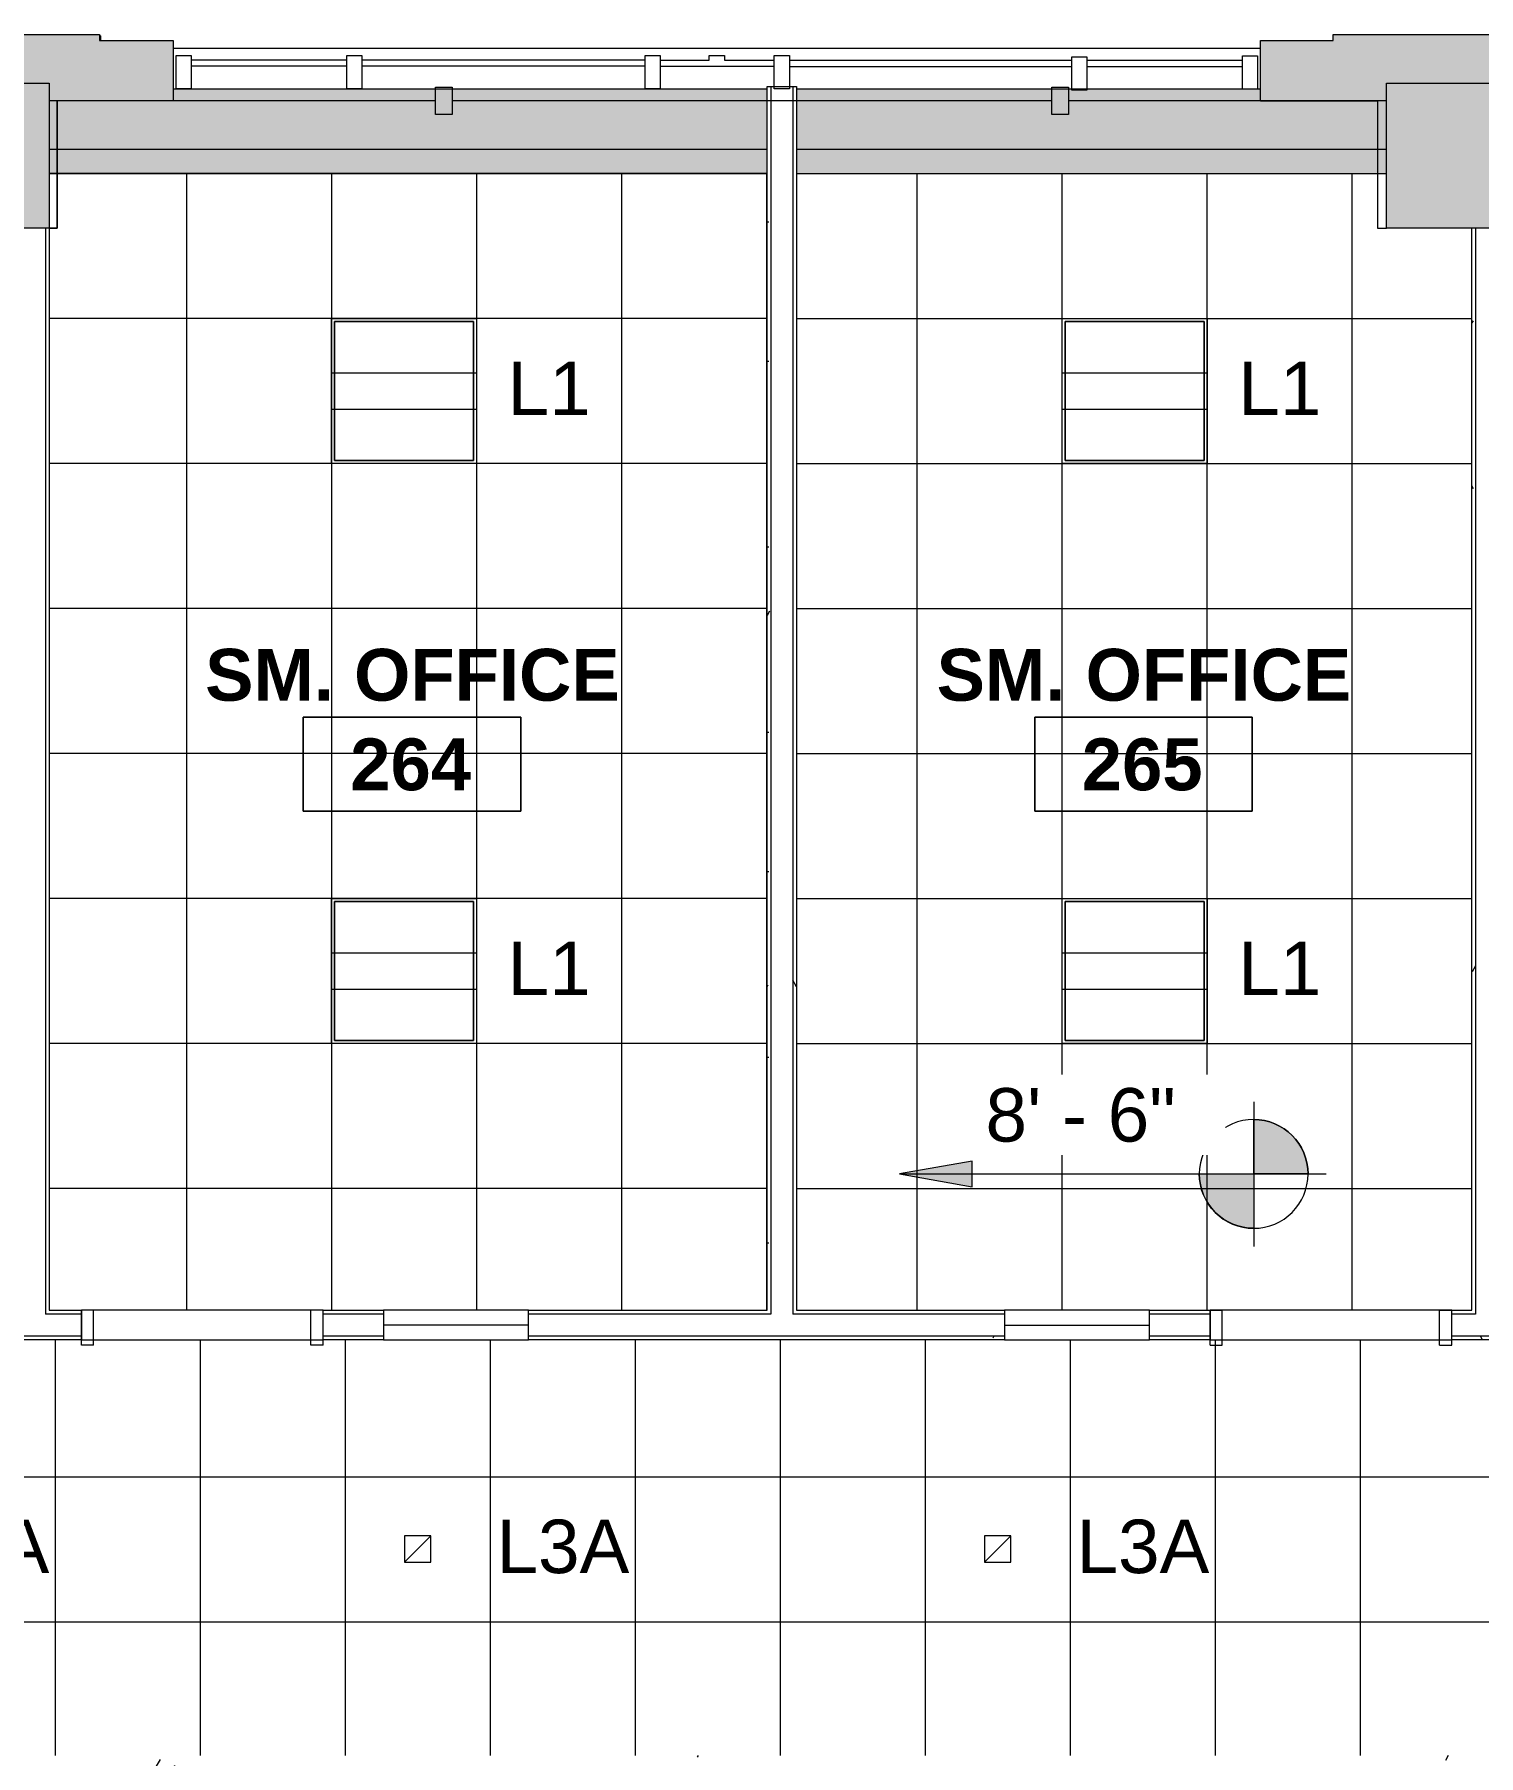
# Model space of a CAD drawing. Header units: inches. Extents: x 389 to 3083, y 11893 to 13691.
# Drawn here: x 927.3 to 1166.3, y 13255.3 to 13540.2 of the extents above; entities that cross this region are included whole.
import ezdxf

# ---------------------------------------------------------------- set-up
doc = ezdxf.new("R2010")
doc.units = ezdxf.units.IN
doc.header["$MEASUREMENT"] = 0
for name, color, linetype, lineweight in [('X2$0$A-AREA-IDEN', 2, 'Continuous', 9), ('X2$0$A-CLNG', 13, 'Continuous', 13), ('X2$0$A-CLNG-PATT', 13, 'Continuous', 13), ('X2$0$A-Cols-Extr', 7, 'Continuous', 9), ('X2$0$A-DOOR', 31, 'Continuous', 13), ('X2$0$A-DOOR-FRAM', 31, 'Continuous', 20), ('X2$0$A-GLAZ', 151, 'Continuous', 13), ('X2$0$A-WALL', 113, 'Continuous', 13), ('X2$0$A-Wall-Extr', 7, 'Continuous', 9), ('X2$0$A-WALL-PATT', 111, 'Continuous', 13), ('X2$0$E-ELEC-FIXT', 91, 'Continuous', 9), ('X2$0$E-LITE-EQPM', 33, 'Continuous', 9), ('X2$0$E-LITE-EQPM-IDEN', 33, 'Continuous', 9), ('X2$0$G-ANNO-DIMS', 111, 'Continuous', 9), ('X2$0$I-WALL', 2, 'Continuous', 9), ('X2$0$Plaza America_Tower 1_2nd Floor -REVIT_dwg', 8, 'Continuous', 9), ('X2$0$S-COLS', 52, 'Continuous', 13)]:
    doc.layers.add(name, color=color, linetype=linetype, lineweight=lineweight)
doc.styles.add('X2$0$Arial_3', font='arial.ttf', dxfattribs={"height": 8.85179640718562})
doc.styles.add('X2$0$Swis721 Lt BT_B', font='', dxfattribs={"height": 8.583975346687202})
doc.styles.get('X2$0$Swis721 Lt BT_B').set_extended_font_data('Swis721 Lt BT', bold=True)
pattern_1 = [(0, (-24941.60159030255, 0), (30.72, 7.68), [1.267, -21.773, 1.267, -21.773, -122.88]), (0, (-24941.60159030255, 0), (30.72, 7.68), [-46.08, 1.267, -44.813, 1.267, -21.773, -53.76]), (0, (-24941.60159030255, 0), (30.72, 7.68), [-115.2, 1.267, -14.093, 1.267, -37.133]), (120, (-24930.08159030255, 3.84), (-22.01107510106448, 22.76430040425796), [1.267, -21.773, 1.267, -21.773, -122.88]), (120, (-24930.08159030255, 3.84), (-22.01107510106448, 22.76430040425796), [-46.07999999999998, 1.267, -44.81299999999999, 1.267, -21.773, -53.75999999999998]), (120, (-24930.08159030255, 3.84), (-22.01107510106448, 22.76430040425796), [-115.2, 1.267, -14.093, 1.267, -37.13299999999999]), (240, (-24926.24159030255, 19.2), (-8.708924898935503, -30.44430040425795), [1.267, -21.773, 1.267, -21.773, -122.88]), (240, (-24926.24159030255, 19.2), (-8.708924898935503, -30.44430040425795), [-46.08, 1.267, -44.813, 1.267, -21.773, -53.76]), (240, (-24926.24159030255, 19.2), (-8.708924898935503, -30.44430040425795), [-115.2, 1.267, -14.093, 1.267, -37.133])]
pattern_2 = [(0, (-24941.60159030255, 0), (15.36, 3.84), [1.267, -10.253, 1.267, -10.253, -61.44]), (0, (-24941.60159030255, 0), (15.36, 3.84), [-23.04, 1.267, -21.773, 1.267, -10.253, -26.88]), (0, (-24941.60159030255, 0), (15.36, 3.84), [-57.6, 1.267, -6.412999999999999, 1.267, -17.933]), (120, (-24935.84159030255, 1.92), (-11.00553755053224, 11.38215020212898), [1.267, -10.253, 1.267, -10.253, -61.43999999999998]), (120, (-24935.84159030255, 1.92), (-11.00553755053224, 11.38215020212898), [-23.03999999999999, 1.267, -21.773, 1.267, -10.253, -26.87999999999999]), (120, (-24935.84159030255, 1.92), (-11.00553755053224, 11.38215020212898), [-57.59999999999999, 1.267, -6.412999999999998, 1.267, -17.93299999999999]), (240, (-24933.92159030255, 9.6), (-4.354462449467752, -15.22215020212898), [1.267, -10.253, 1.267, -10.253, -61.44]), (240, (-24933.92159030255, 9.6), (-4.354462449467752, -15.22215020212898), [-23.04, 1.267, -21.773, 1.267, -10.253, -26.88]), (240, (-24933.92159030255, 9.6), (-4.354462449467752, -15.22215020212898), [-57.6, 1.267, -6.412999999999999, 1.267, -17.933])]

# ---------------------------------------------------------------- blocks, each defined once
blk = doc.blocks.new('X2$0$PS - Duplex - Duplex-4172790-FIRST FLOOR')
at = {"layer": 'X2$0$E-ELEC-FIXT'}
for p, q in [((1.375000000000114, 2.249999999999976), (-1.374999999999808, 2.249999999999974)), ((-1.374999999999808, 2.249999999999974), (-1.374999999999808, -2.250000000000306)), ((1.375000000000114, -2.250000000000306), (1.375000000000114, 2.249999999999975)), ((-1.374999999999808, -2.250000000000306), (1.375000000000114, -2.250000000000306))]:
    blk.add_line(p, q, dxfattribs=at)
blk = doc.blocks.new('X2$0$Plaza America_Tower 1_2nd Floor -REVIT_dwg-5250115-FIRST FLOOR')
at = {"layer": 'X2$0$A-Cols-Extr', "flags": 128}
for points in [[(25871.3027293133, 13508.10613648422), (25872.64148555829, 13508.10613648422), (25872.64148555829, 13529.16813648421)], [(26091.15873555829, 13529.16813648421), (26091.15873555829, 13508.10613648422), (26092.6414855583, 13508.10613648422)]]:
    blk.add_lwpolyline(points, dxfattribs=at)
at = {"layer": 'X2$0$A-GLAZ'}
for p, q in [((25891.81948555827, 13537.9136364842), (26071.81948555827, 13537.9136364842)), ((25920.56948555827, 13535.9136364842), (25894.81948555827, 13535.9136364842)), ((25920.56948555827, 13534.9136364842), (25894.81948555827, 13534.9136364842)), ((25969.951216345, 13535.9136364842), (25923.06948555826, 13535.9136364842)), ((25969.951216345, 13534.9136364842), (25923.06948555826, 13534.9136364842)), ((25972.451216345, 13534.9136364842), (25991.31948555826, 13534.9136364842)), ((25993.81948555827, 13535.9136364842), (26040.56948555827, 13535.9136364842)), ((25993.81948555827, 13534.8549896012), (26040.56948555827, 13534.8549896012)), ((26043.06948555826, 13535.9136364842), (26068.81948555827, 13535.9136364842)), ((26043.06948555826, 13534.8549896012), (26068.81948555827, 13534.8549896012)), ((25935.24919930232, 13529.16363648421), (25891.81948555829, 13529.16363648421)), ((26037.24919930232, 13529.16363648421), (25937.99919930232, 13529.16363648421)), ((26071.81948555829, 13529.16363648421), (26039.99919930232, 13529.16363648421))]:
    blk.add_line(p, q, dxfattribs=at)
at = {"layer": 'X2$0$A-GLAZ', "flags": 128}
for points in [[(25892.31948555826, 13531.1636364842), (25892.31948555826, 13536.6636364842), (25894.81948555827, 13536.6636364842), (25894.81948555827, 13531.1636364842)], [(25920.56948555827, 13536.6636364842), (25923.06948555826, 13536.6636364842), (25923.06948555826, 13531.1636364842), (25920.56948555827, 13531.1636364842)], [(25972.451216345, 13536.6636364842), (25972.451216345, 13531.1636364842), (25969.951216345, 13531.1636364842), (25969.951216345, 13536.6636364842)], [(25993.81948555827, 13536.6636364842), (25993.81948555827, 13531.1636364842), (25991.31948555826, 13531.1636364842), (25991.31948555826, 13536.6636364842)], [(26043.06948555826, 13536.46714848614), (26043.06948555826, 13530.96714848614), (26040.56948555827, 13530.96714848614), (26040.56948555827, 13536.46714848614)], [(26071.31948555827, 13536.62181582521), (26071.31948555827, 13531.12181582521), (26068.81948555827, 13531.12181582521), (26068.81948555827, 13536.62181582521)]]:
    blk.add_lwpolyline(points, close=True, dxfattribs=at)
blk.add_lwpolyline([(25972.451216345, 13535.9136364842), (25980.56948555827, 13535.9136364842), (25980.56948555827, 13536.6636364842), (25983.06948555826, 13536.6636364842), (25983.06948555826, 13535.9136364842), (25991.31948555826, 13535.9136364842)], dxfattribs=at)
at = {"layer": 'X2$0$A-Wall-Extr'}
for p, q in [((25891.81948555827, 13529.1636364842), (25872.64148555827, 13529.1636364842)), ((26071.81948555827, 13529.1636364842), (26091.15873555827, 13529.1636364842))]:
    blk.add_line(p, q, dxfattribs=at)
at = {"layer": 'X2$0$A-Wall-Extr', "flags": 128}
for points in [[(25879.81948555829, 13539.16813648422), (25879.81948555829, 13539.90913648422), (25879.65823555829, 13539.90913648422)], [(25879.65823555829, 13539.90913648422), (25879.81948555829, 13539.90913648422), (25879.81948555829, 13539.16813648422)], [(25891.81948555829, 13529.16363648421), (25872.64148555829, 13529.16363648421), (25872.64148555829, 13508.10613648422), (25871.3027293133, 13508.10613648422)]]:
    blk.add_lwpolyline(points, dxfattribs=at)
blk = doc.blocks.new('X2$0$Single Flush - OTJ_SOLIDFLUSH_ALUM-4900816-FIRST FLOOR')
at = {"layer": 'X2$0$A-DOOR-FRAM'}
for p, q in [((-20.00000000000034, -3.312499999999999), (-20.00000000000034, 2.4375)), ((-20.00000000000034, 2.437499999999999), (-18.00000000000034, 2.437499999999999)), ((-18.00000000000034, -3.312499999999999), (-18.00000000000034, 2.4375)), ((18.00000399999976, -3.312499999999999), (18.00000399999976, 2.4375)), ((18.00000399999976, 2.437499999999999), (20.00000399999975, 2.437499999999999)), ((20.00000399999975, -3.312499999999999), (20.00000399999975, 2.4375)), ((-20.00000000000034, -3.312499999999999), (-18.00000000000034, -3.312499999999999)), ((18.00000399999976, -3.312499999999999), (20.00000399999975, -3.312499999999999))]:
    blk.add_line(p, q, dxfattribs=at)
blk = doc.blocks.new('X2$0$Single Flush - OTJ_SOLIDFLUSH_ALUM-4900275-FIRST FLOOR')
at = {"layer": 'X2$0$A-DOOR-FRAM'}
for p, q in [((-20.00000000000034, 3.312499999999999), (-20.00000000000034, -2.4375)), ((-20.00000000000034, 3.312499999999999), (-18.00000000000034, 3.312499999999999)), ((-18.00000000000034, 3.312499999999999), (-18.00000000000034, -2.4375)), ((18.00000399999976, 3.312499999999999), (18.00000399999976, -2.4375)), ((18.00000399999976, 3.312499999999999), (20.00000399999975, 3.312499999999999)), ((20.00000399999975, 3.312499999999999), (20.00000399999975, -2.4375)), ((-20.00000000000034, -2.437499999999999), (-18.00000000000034, -2.437499999999999)), ((18.00000399999976, -2.437499999999999), (20.00000399999975, -2.437499999999999))]:
    blk.add_line(p, q, dxfattribs=at)
blk = doc.blocks.new('X2$0$Frameless opening with glazing - 24_ x 96_-4900874-FIRST FLOOR')
at = {"layer": 'X2$0$A-GLAZ'}
blk.add_line((-13.5000000000001, 0.06250000000124077), (10.49999999999988, 0.06250000000124077), dxfattribs=at)
blk = doc.blocks.new('X2$0$L-Ceiling Light - Linear Box - 2_x2_-4960925-FIRST FLOOR')
at = {"layer": 'X2$0$E-LITE-EQPM'}
for p, q in [((-12, -11.99999999999904), (-12, 12.00000000000094)), ((-12, 12.00000000000094), (12, 12.00000000000094)), ((-12, -11.99999999999965), (-12, 12.00000000000037)), ((-12, 12.00000000000037), (11.99999999999999, 12.00000000000037)), ((-11.50000000000008, -11.49999999999979), (-11.50000000000008, 11.50000000000021)), ((-11.50000000000008, 11.50000000000021), (11.49999999999991, 11.50000000000021)), ((11.49999999999985, 11.50000000000037), (-11.50000000000013, 11.50000000000037)), ((-11.50000000000012, 11.50000000000037), (-11.50000000000013, -11.49999999999964)), ((11.49999999999991, 11.50000000000021), (11.49999999999991, -11.49999999999979)), ((11.49999999999985, -11.49999999999964), (11.49999999999985, 11.50000000000037)), ((12, 12.00000000000094), (12, -11.99999999999903)), ((11.99999999999999, 12.00000000000037), (11.99999999999999, -11.99999999999965)), ((-12.00000000000001, 3.00000000000094), (11.99999999999999, 3.00000000000094)), ((-12.00000000000001, -2.99999999999906), (11.99999999999999, -2.99999999999906)), ((12, -11.99999999999904), (-12, -11.99999999999904)), ((11.99999999999999, -11.99999999999965), (-12, -11.99999999999965)), ((11.49999999999991, -11.49999999999979), (-11.50000000000008, -11.49999999999979)), ((-11.50000000000013, -11.49999999999964), (11.49999999999985, -11.49999999999964))]:
    blk.add_line(p, q, dxfattribs=at)
blk = doc.blocks.new('X2$0$Concrete-Rectangular-Column - 19 X 24-5195709-FIRST FLOOR')
at = {"layer": 'X2$0$S-COLS'}
blk.add_hatch(color=256, dxfattribs=at).paths.add_polyline_path([(-5.741374999965386, -11.99999999998772), (9.500000000024782, -11.99999999998772), (9.500000000024782, 12.00000000001228), (-9.499999999973623, 12.00000000001228), (-9.499999999972259, -11.99999999998772)], flags=0)
for p, q in [((-9.500000000000005, 12), (9.499999999999991, 12)), ((-9.500000000000005, -12), (-9.500000000000005, 12)), ((9.499999999999991, 12), (9.499999999999991, -12)), ((9.499999999999991, -12), (-9.500000000000005, -12))]:
    blk.add_line(p, q, dxfattribs=at)
blk = doc.blocks.new('X2$0$L-Recessed Square Downlight - 4_  black trim-5264487-FIRST FLOOR')
at = {"layer": 'X2$0$E-LITE-EQPM'}
for p, q in [((-2.187499999999749, -2.18750000000022), (-2.187499999999749, 2.187499999999678)), ((-2.187499999999749, 2.187499999999678), (2.187500000000309, 2.187499999999678)), ((-2.187499999999749, 2.187499999999678), (2.187500000000309, -2.18750000000022)), ((2.187500000000309, 2.187499999999678), (2.187500000000309, -2.18750000000022)), ((2.187500000000309, -2.18750000000022), (-2.187499999999748, -2.18750000000022))]:
    blk.add_line(p, q, dxfattribs=at)
blk = doc.blocks.new('X2$0$Room Tag - Room Name and Number-3379422-FIRST FLOOR')
at = {"layer": 'X2$0$A-AREA-IDEN'}
for p, q in [((-0.1880646717928032, -0.1635729993857746), (-0.1880646717928032, -0.001823739990654245)), ((-0.1880646717928032, -0.001823739990654244), (0.1869353282071967, -0.001823739990654244)), ((0.1869353282071967, -0.001823739990655456), (-0.1880646717928029, -0.001823739990654244)), ((-0.1880646717928029, -0.001823739990654251), (-0.1880646717928032, -0.1635729993857734)), ((0.1869353282071967, -0.001823739990654244), (0.1869353282071967, -0.1635729993857746)), ((0.1869353282071964, -0.1635729993857746), (0.1869353282071967, -0.001823739990655458)), ((0.1869353282071967, -0.1635729993857746), (-0.1880646717928032, -0.1635729993857746)), ((-0.1880646717928032, -0.1635729993857734), (0.1869353282071964, -0.1635729993857746))]:
    blk.add_line(p, q, dxfattribs=at)
blk = doc.blocks.new('X2$0$Spot Elevations - Spot Elevation - Target Filled-49714-FIRST FLOOR')
at = {"layer": 'X2$0$G-ANNO-DIMS'}
h = blk.add_hatch(color=256, dxfattribs=at)
edge = h.paths.add_edge_path(flags=0)
edge.add_line((1.249000902703301e-16, 0), (-0.09374999999999985, 0))
edge.add_arc((4.891920202254595e-16, -2.60208521396521e-16), 0.09375000000000024, 90.00000000000063, 180.0000000000003, ccw=False)
edge.add_line((1.249000902703301e-16, 0.09375000000000007), (1.249000902703301e-16, 0))
h = blk.add_hatch(color=256, dxfattribs=at)
edge = h.paths.add_edge_path(flags=0)
edge.add_line((1.249000902703301e-16, 0), (0.09375000000000029, 0))
edge.add_arc((2.289834988289385e-16, 6.245004513516504e-17), 0.09374999999999996, 269.99999999999955, 359.99999999999966, ccw=False)
edge.add_line((1.249000902703301e-16, -0.09375), (1.249000902703301e-16, 0))
for p, q in [((-2.706168622523819e-16, 0.1243846875261664), (-2.706168622523819e-16, -0.125)), ((1.249000902703301e-16, 0), (1.249000902703301e-16, 0.09375000000000007)), ((0.1250000000000001, 7.067913962433002e-16), (-0.1249999999999998, 7.067913962433002e-16)), ((-0.09374999999999985, 0), (1.249000902703301e-16, 0)), ((1.249000902703301e-16, 0), (1.249000902703301e-16, -0.09375)), ((0.09375000000000029, 0), (1.249000902703301e-16, 0))]:
    blk.add_line(p, q, dxfattribs=at)
blk.add_circle((1.249000902703301e-16, 0), 0.09375000000000006, dxfattribs=at)
for centre, radius, start, end in [((4.891920202254595e-16, -2.60208521396521e-16), 0.09375000000000024, 90.0000000000002, 179.9999999999999), ((2.289834988289385e-16, 6.245004513516504e-17), 0.09374999999999996, 269.9999999999992, 359.9999999999993)]:
    blk.add_arc(centre, radius, start, end, dxfattribs=at)

msp = doc.modelspace()

# ---------------------------------------------------------------- hatches: boundary and pattern name
at = {"layer": 'X2$0$A-CLNG-PATT'}
h = msp.add_hatch(dxfattribs=at)
h.set_pattern_fill('FP2_63', color=256, style=0, pattern_type=2)
h.set_pattern_definition(pattern_2)
h.paths.add_polyline_path([(574.6299554530488, 12516.66801148421), (577.717895255737, 12516.66801148421), (577.717895255737, 12633.16801148421), (567.717895255737, 12633.16801148421), (567.717895255737, 12552.82926148421), (569.7178952557406, 12552.82926148421), (569.7178952557406, 12516.66801148421), (573.717895255737, 12516.66801148421)], flags=0)
h.paths.add_polyline_path([(576.0986325818485, 12638.04301148421), (577.717895255737, 12638.04301148421), (577.717895255737, 12659.66801148421), (569.7178952557406, 12659.66801148421), (569.7178952557406, 12638.04301148421), (571.1895933689448, 12638.04301148421)], flags=0)
h.paths.add_polyline_path([(577.717895255737, 12683.91851148421), (577.717895255737, 12819.16801148421), (569.7178952557406, 12819.16801148421), (569.7178952557406, 12791.66801148421), (567.717895255737, 12791.66801148421), (567.717895255737, 12711.32926148422), (569.7178952557406, 12711.32926148422), (569.7519677007258, 12683.91851148421)], flags=0)
h.paths.add_polyline_path([(569.7178952557406, 12824.04301148421), (577.717895255737, 12824.04301148421), (577.717895255737, 12959.91851148421), (569.9723952557433, 12959.91851148421), (569.9723952557433, 12932.66801148421), (567.722395255736, 12932.66801148421), (567.722395255736, 12853.16801148421), (569.7178952557406, 12853.16801148421), (569.7178952557406, 12841.00676148421)], flags=0)
h.paths.add_polyline_path([(570.0601800373879, 12983.91851148421), (577.717895255737, 12983.91851148421), (577.717895255737, 13090.98051148421), (569.7178952557406, 13090.98051148421), (569.7178952557406, 13090.16801148421), (567.722395255736, 13090.16801148421), (567.722395255736, 13011.16801148421), (569.9723952557433, 13011.16801148421), (569.9723952557433, 12983.91851148421)], flags=0)
h.paths.add_polyline_path([(2950.451139010776, 12992.41776148421), (2950.451139010776, 13011.16826148421), (2952.701139010776, 13011.16826148421), (2952.701139010776, 13091.6680114842), (2950.717895255755, 13091.6680114842), (2950.717895255755, 13151.6680114842), (2952.701139010769, 13151.6680114842), (2952.701139010769, 13232.10140557675), (2950.701139010765, 13232.10140557675), (2950.689574745691, 13232.16826148421), (2950.451139010776, 13232.16826148421), (2950.451139010776, 13278.35140557675), (2946.222889010671, 13278.35140557675), (2946.222889010671, 13096.68895002697), (2950.621417571008, 13096.68895002697), (2950.621417571008, 13091.81395002697), (2946.222889010671, 13091.81395002697), (2946.222889010671, 13091.41882368823), (2942.701139010769, 13091.41882368823), (2942.701139010769, 12992.41776148421)], flags=0)
h.paths.add_polyline_path([(569.7178952557406, 13095.85551148421), (577.717895255737, 13095.85551148421), (577.717895255737, 13257.85551148421), (569.7178952557406, 13257.85551148421), (569.7051452557462, 13231.91851148408), (567.7051452557535, 13231.91851148421), (567.7051452557535, 13151.66801148421), (569.7178952557406, 13151.66801148421), (569.7178952557406, 13103.66801148421)], flags=0)
h.paths.add_polyline_path([(574.9580995748875, 13262.73051148421), (577.717895255737, 13262.73051148421), (577.717895255737, 13278.91851148421), (569.7178952557406, 13278.91851148421), (569.7178952557406, 13262.73051148421)], flags=0)
h.paths.add_polyline_path([(570.4010010973616, 13312.41857398421), (577.717895255737, 13312.41857398421), (577.717895255737, 13497.17651148421), (570.0623952557326, 13497.17651148421), (570.0623952557326, 13489.90856935709), (567.7211967017392, 13489.90856935709), (567.7211967017392, 13349.16813648421), (569.7178952557406, 13349.16813648421), (569.7178952557406, 13312.41857398421)], flags=0)
h.paths.add_polyline_path([(2949.704063839254, 13312.41882398421), (2950.451139010776, 13312.41882398421), (2950.451139010776, 13324.8010708786), (2942.451139010773, 13324.8010708786), (2942.451139010773, 13312.41882398421), (2946.222889010671, 13312.41882398421)], flags=0)
h.paths.add_polyline_path([(2942.451139010773, 13329.67607087861), (2950.451139010776, 13329.67607087861), (2950.451139010776, 13349.16838648422), (2952.701139010776, 13349.16838648422), (2952.701139010776, 13493.82257186597), (2950.705639010772, 13493.82257186597), (2950.705639010772, 13501.82257186596), (2942.451139010773, 13501.82257186596), (2942.451139010773, 13337.16838648422)], flags=0)
h.paths.add_polyline_path([(2110.866389010771, 13520.66818874749), (2110.866389010771, 13529.16813648421), (2090.205639010775, 13529.16813648421), (2090.205639010775, 13531.16363648422), (2009.705639010775, 13531.16363648422), (2009.705639010775, 13528.91363648421), (2001.393139010772, 13528.91363648421), (2001.393139010772, 13520.66818874749), (2090.957446122236, 13520.66818874749)], flags=0)
h.paths.add_polyline_path([(1996.518139010779, 13520.66818874749), (1996.518139010779, 13528.91363648421), (1990.866389010771, 13528.91363648421), (1990.866389010771, 13520.66818874749)], flags=0)
h.paths.add_polyline_path([(2130.866389010767, 13521.16813648421), (2248.239717700722, 13521.16813648421), (2248.239717700722, 13531.12181582522), (2150.205639010775, 13531.12181582522), (2150.205639010775, 13529.16813648421), (2129.866389010767, 13529.16813648421), (2129.866389010767, 13521.16813648421)], flags=0)
h.paths.add_polyline_path([(2921.482351865765, 13521.16813648421), (2921.482351865765, 13529.16813648421), (2915.455639010772, 13529.16813648421), (2915.455639010772, 13531.16363648422), (2770.705639010779, 13531.16363648422), (2770.705639010779, 13529.16813648421), (2710.705639010779, 13529.16813648421), (2710.705639010779, 13531.16363648422), (2627.821139010764, 13531.16363648422), (2627.821139010764, 13529.16813648421), (2609.866389010771, 13529.16813648421), (2609.866389010771, 13521.16813648421), (2727.991474956318, 13521.16813648421), (2727.991474956318, 13529.16363648421), (2732.866474956325, 13529.16363648421), (2732.866474956325, 13521.16813648421), (2786.245446122237, 13521.16813648421)], flags=0)
h.paths.add_polyline_path([(2373.883639010764, 13521.16813648421), (2385.383639010761, 13521.16813648421), (2385.383639010761, 13529.16363648421), (2373.883639010764, 13529.16363648421)], flags=0)
h.paths.add_polyline_path([(2264.779446122237, 13521.16813648421), (2349.383639010666, 13521.16813648421), (2349.383639010666, 13529.16363648421), (2330.205639010775, 13529.16813648421), (2330.205639010775, 13531.12181582522), (2253.114717700726, 13531.12181582522), (2253.114717700726, 13521.16813648421)], flags=0)
h.paths.add_polyline_path([(2390.258639010764, 13521.16813648421), (2537.768139010775, 13521.16813648421), (2537.768139010775, 13530.5510708786), (2542.643139010775, 13530.5510708786), (2542.643139010775, 13521.16813648421), (2590.866389010771, 13521.16813648421), (2590.866389010771, 13529.16363648421), (2570.205639010772, 13529.16813648421), (2570.205639010772, 13531.16363648422), (2390.258639010764, 13531.16363648422), (2390.258639010764, 13521.83503226003)], flags=0)
h.paths.add_polyline_path([(1580.455639010772, 13521.16813648421), (1580.455639010772, 13529.16363648421), (1510.705639010772, 13529.16813648421), (1510.705639010772, 13531.16363648422), (1430.217895255741, 13531.16363648422), (1430.217895255741, 13529.16813648421), (1410.039895255733, 13529.16813648421), (1410.039895255733, 13521.16813648421), (1570.861039010771, 13521.16813648421)], flags=0)
h.paths.add_polyline_path([(1370.217895255737, 13521.16813648421), (1386.789895255741, 13521.16813648421), (1386.789895255741, 13529.16363648421), (1370.217895255737, 13529.16813648421), (1370.217895255737, 13531.16363648422), (1190.217895255737, 13531.16363648422), (1190.217895255737, 13529.16813648421), (1170.039895255733, 13529.16813648421), (1170.039895255733, 13521.16813648421), (1221.847446122236, 13521.16813648421)], flags=0)
h.paths.add_polyline_path([(700.3814461222355, 13521.16813648422), (750.717895255737, 13521.16813648422), (750.717895255737, 13531.16813648421), (605.967895255737, 13531.16813648421), (605.9675922868191, 13529.16813648421), (598.6842991593985, 13529.16813648421), (598.6842991593985, 13521.16813648422)], flags=0)
h.paths.add_polyline_path([(755.592895255737, 13521.16813648422), (910.7011390107509, 13521.16813648422), (910.7011390107509, 13529.16813648421), (890.2178952557406, 13529.16813648421), (890.2178952557406, 13531.16363648422), (810.717895255737, 13531.16363648422), (810.717895255737, 13529.16813648421), (755.592895255737, 13529.16813648421), (755.592895255737, 13528.92436095445)], flags=0)
h.paths.add_polyline_path([(929.7011390107473, 13521.16813648422), (1048.530395255737, 13521.16813648422), (1048.530395255737, 13531.16363648422), (950.2178952557406, 13531.16363648422), (950.2178952557406, 13529.16813648421), (929.7011390107473, 13529.16813648421), (929.7011390107473, 13528.94068544484)], flags=0)
h.paths.add_polyline_path([(1053.405395255737, 13521.16813648422), (1151.039895255737, 13521.16813648422), (1151.039895255737, 13529.16813648421), (1130.217895255737, 13529.16813648421), (1130.217895255737, 13531.16363648422), (1053.405395255737, 13531.16363648422), (1053.405395255737, 13526.10355469311)], flags=0)
h.paths.add_polyline_path([(605.9675922868191, 13529.16813648421), (605.967895255737, 13529.1681406703), (700.3814461222355, 13529.16813648421)], flags=0)
h = msp.add_hatch(dxfattribs=at)
h.set_pattern_fill('FP2_63', color=256, style=0, pattern_type=2)
h.set_pattern_definition(pattern_2)
h.paths.add_polyline_path([(573.717895255737, 12512.66801148421), (581.7178952557406, 12512.66801148421), (581.7178952557406, 12633.16801148421), (577.717895255737, 12633.16801148421), (577.717895255737, 12516.66801148421), (569.7178952557406, 12516.66801148421), (569.7178952557406, 12512.66801148421)], flags=0)
h.paths.add_polyline_path([(577.717895255737, 12638.04301148421), (581.7178952557406, 12638.04301148421), (581.7178952557406, 12659.66801148421), (577.717895255737, 12659.66801148421)], flags=0)
h.paths.add_polyline_path([(581.7178952557333, 12983.91851148421), (581.7178952557333, 13090.98051148421), (577.717895255737, 13090.98051148421), (577.717895255737, 12983.91851148421)], flags=0)
h.paths.add_polyline_path([(2938.701139010773, 12992.41776148421), (2942.701139010769, 12992.41776148421), (2942.701139010769, 13091.41882368823), (2938.701139010773, 13091.41882368823), (2938.701139010773, 13030.43270592318)], flags=0)
h.paths.add_polyline_path([(577.717895255737, 13095.85551148421), (581.7178952557333, 13095.85551148421), (581.7178952557333, 13257.85551148421), (577.717895255737, 13257.85551148421), (577.717895255737, 13148.40770592318)], flags=0)
h.paths.add_polyline_path([(581.7178952557333, 13262.73051148421), (581.7178952557333, 13278.91851148421), (577.717895255737, 13278.91851148421), (577.717895255737, 13262.73051148421), (581.4983969506502, 13262.73051148421)], flags=0)
h.paths.add_polyline_path([(581.7178952557333, 13312.41857398421), (581.7178952557333, 13497.17651148421), (577.717895255737, 13497.17651148421), (577.717895255737, 13312.41857398421)], flags=0)
h.paths.add_polyline_path([(2942.451139010773, 13312.41882398421), (2942.451139010773, 13324.8010708786), (2938.451139010776, 13324.8010708786), (2938.451139010776, 13312.41882398421)], flags=0)
h.paths.add_polyline_path([(2938.815593190531, 13329.67607087861), (2942.451139010773, 13329.67607087861), (2942.451139010773, 13501.82257186596), (2938.451139010776, 13501.82257186596), (2938.451139010776, 13329.67607087861)], flags=0)
h.paths.add_polyline_path([(2090.957446122236, 13517.16813648421), (2110.866389010771, 13517.16813648421), (2110.866389010771, 13520.66818874749), (2001.393139010772, 13520.66818874749), (2001.393139010772, 13517.16813648421), (2090.205639010775, 13517.16813648421)], flags=0)
h.paths.add_polyline_path([(2537.768139010775, 13517.16813648421), (2537.768139010775, 13521.16813648421), (2390.258639010764, 13521.16813648421), (2390.258639010764, 13517.16813648421), (2438.60144612224, 13517.16813648421)], flags=0)
h.paths.add_polyline_path([(2130.866389010767, 13517.16813648421), (2248.239717700722, 13517.16813648421), (2248.239717700722, 13521.16813648421), (2129.866389010767, 13521.16813648421), (2129.866389010767, 13517.16813648421)], flags=0)
h.paths.add_polyline_path([(2732.866474956325, 13517.16813648421), (2921.482351865765, 13517.16813648421), (2921.482351865765, 13521.16813648421), (2732.866474956325, 13521.16813648421), (2732.866474956325, 13518.74700407261)], flags=0)
h.paths.add_polyline_path([(2573.518139010768, 13517.16813648421), (2590.866389010771, 13517.16813648421), (2590.866389010771, 13521.16813648421), (2542.643139010775, 13521.16813648421), (2542.643139010775, 13517.16813648421), (2570.205639010772, 13517.16813648421)], flags=0)
h.paths.add_polyline_path([(1990.866389010771, 13517.16813648421), (1996.518139010779, 13517.16813648421), (1996.518139010779, 13520.66818874749), (1990.866389010771, 13520.66818874749), (1990.866389010771, 13528.91363648421), (1986.866389010775, 13528.91363648421), (1986.866389010775, 13517.16813648421)], flags=0)
h.paths.add_polyline_path([(2253.114717700726, 13517.16813648421), (2349.383639010666, 13517.16813648421), (2349.383639010666, 13521.16813648421), (2253.114717700726, 13521.16813648421), (2253.114717700726, 13519.41394320217)], flags=0)
h.paths.add_polyline_path([(2609.866389010771, 13517.16813648421), (2727.991474956318, 13517.16813648421), (2727.991474956318, 13521.16813648421), (2609.866389010771, 13521.16813648421)], flags=0)
h.paths.add_polyline_path([(2385.383639010761, 13517.16813648421), (2385.383639010761, 13521.16813648421), (2373.883639010764, 13521.16813648421), (2373.883639010764, 13517.16813648421)], flags=0)
h.paths.add_polyline_path([(1386.789895255741, 13517.16813648421), (1386.789895255741, 13521.16813648421), (1170.039895255733, 13521.16813648421), (1170.039895255733, 13517.16813648421), (1370.217895255737, 13517.16813648421)], flags=0)
h.paths.add_polyline_path([(1580.455639010772, 13517.16813648421), (1580.455639010772, 13521.16813648421), (1410.039895255733, 13521.16813648421), (1410.039895255733, 13517.16813648421), (1510.705639010772, 13517.16813648421)], flags=0)
h.paths.add_polyline_path([(750.717895255737, 13517.16813648421), (750.717895255737, 13521.16813648422), (598.6842991593985, 13521.16813648422), (598.6842991593985, 13517.16813648421), (700.3814461222355, 13517.16813648421)], flags=0)
h.paths.add_polyline_path([(755.592895255737, 13517.16813648421), (910.7011390107509, 13517.16813648421), (910.7011390107509, 13521.16813648422), (755.592895255737, 13521.16813648422), (755.592895255737, 13519.15659638694)], flags=0)
h.paths.add_polyline_path([(1048.530395255737, 13517.16813648421), (1048.530395255737, 13521.16813648422), (929.7011390107473, 13521.16813648422), (929.7011390107473, 13517.16813648421), (1048.025446122236, 13517.16813648421)], flags=0)
h.paths.add_polyline_path([(1130.217895255737, 13517.16813648421), (1151.039895255737, 13517.16813648421), (1151.039895255737, 13521.16813648422), (1053.405395255737, 13521.16813648422), (1053.405395255737, 13517.16813648421)], flags=0)
h = msp.add_hatch(dxfattribs=at)
h.set_pattern_fill('FP2_1', color=256, style=0, pattern_type=2)
h.set_pattern_definition(pattern_1)
h.paths.add_polyline_path([(827.094889010772, 13115.23501148421), (827.9698890107757, 13115.23501148421), (827.9698890107757, 13253.29313648421), (961.7952640107251, 13253.29313648421), (961.7952640107251, 13255.29313648422), (826.469889010772, 13255.29313648422), (826.469889010772, 13115.23501148421)], flags=0)
h.paths.add_polyline_path([(828.4698890107684, 13115.23501148421), (831.344889010772, 13115.23501148421), (831.344889010772, 13249.91813648422), (961.7952640107251, 13249.91813648422), (961.7952640107251, 13252.79313648421), (828.4698890107684, 13252.79313648421), (828.4698890107684, 13134.49407400473)], flags=0)
h = msp.add_hatch(dxfattribs=at)
h.set_pattern_fill('FP2_1', color=256, style=0, pattern_type=2)
h.set_pattern_definition(pattern_1)
h.paths.add_polyline_path([(1366.973909081345, 13250.60563648422), (1401.751967700773, 13250.60563648422), (1401.751967700773, 13255.29313648422), (1102.495639010674, 13255.29313648422), (1102.495639010674, 13250.60563648422), (1362.973909081356, 13250.60563648422)], flags=0)
at = {"layer": 'X2$0$A-WALL-PATT'}
for points in [[(938.0566452557396, 13529.16813648421), (938.0566452557396, 13540.16813648421), (902.217895255737, 13540.16813648421), (902.217895255737, 13529.16813648421), (910.7011390107509, 13529.16813648421), (910.7011390107509, 13532.10613648422), (929.7011390107473, 13532.10613648422), (929.7011390107473, 13529.16813648421)], [(1170.039895255733, 13529.16813648421), (1178.056645255732, 13529.16813648421), (1178.056645255732, 13540.16813648421), (1142.217895255741, 13540.16813648421), (1142.217895255741, 13529.16813648421), (1151.039895255737, 13529.16813648421), (1151.039895255737, 13532.10613648422), (1170.039895255733, 13532.10613648422), (1170.039895255733, 13531.16363648422)], [(938.0566452557396, 13529.16813648421), (950.2178952557406, 13529.16813648421), (950.2178952557406, 13539.16813648422), (938.0566452557396, 13539.16813648422), (938.0566452557396, 13531.16363648422)], [(1130.217895255737, 13529.16813648421), (1142.217895255741, 13529.16813648421), (1142.217895255741, 13539.16813648422), (1130.217895255737, 13539.16813648422), (1130.217895255737, 13531.16363648422)]]:
    msp.add_hatch(color=256, dxfattribs=at).paths.add_polyline_path(points, flags=0)
h = msp.add_hatch(dxfattribs=at)
h.set_pattern_fill('FP2_1', color=256, style=0, pattern_type=2)
h.set_pattern_definition(pattern_1)
h.paths.add_polyline_path([(1049.155395255741, 13328.98857087859), (1049.155395255741, 13531.55107087861), (1048.530395255737, 13531.55107087861), (1048.530395255737, 13328.98857087859)], flags=0)
h = msp.add_hatch(dxfattribs=at)
h.set_pattern_fill('FP2_1', color=256, style=0, pattern_type=2)
h.set_pattern_definition(pattern_1)
h.paths.add_polyline_path([(1053.405395255737, 13328.98857087859), (1053.405395255737, 13531.55107087861), (1052.780395255737, 13531.55107087861), (1052.780395255737, 13328.98857087859)], flags=0)
h = msp.add_hatch(dxfattribs=at)
h.set_pattern_fill('FP2_1', color=256, style=0, pattern_type=2)
h.set_pattern_definition(pattern_1)
h.paths.add_polyline_path([(1165.164895255741, 13328.98857087859), (1165.789895255741, 13328.98857087859), (1165.789895255741, 13508.10613648422), (1165.164895255741, 13508.10613648422), (1165.164895255741, 13384.35770592318)], flags=0)
h = msp.add_hatch(dxfattribs=at)
h.set_pattern_fill('FP2_1', color=256, style=0, pattern_type=2)
h.set_pattern_definition(pattern_1)
h.paths.add_polyline_path([(1165.789895255741, 13328.36357087861), (1165.789895255741, 13328.98857087859), (1161.841635252258, 13328.98857087859), (1161.841635252258, 13328.36357087861), (1165.164895255741, 13328.36357087861)], flags=0)
h.paths.add_polyline_path([(1170.039895255733, 13328.36357087861), (1307.02260899977, 13328.36357087861), (1307.02260899977, 13328.98857087861), (1169.414895255733, 13328.98857087859), (1169.414895255733, 13328.36357087861)], flags=0)
h.paths.add_polyline_path([(1331.022608999767, 13328.36357087861), (1341.022608999774, 13328.36357087861), (1341.022608999774, 13328.98857087861), (1331.022608999767, 13328.98857087861)], flags=0)
h.paths.add_polyline_path([(755.592895255737, 13328.36357087861), (846.8261390107509, 13328.36357087861), (846.8261390107509, 13328.9885708786), (754.9678952557333, 13328.9885708786), (754.9792132191506, 13328.36357087861)], flags=0)
h.paths.add_polyline_path([(870.8261390107473, 13328.36357087861), (880.8261390107436, 13328.36357087861), (880.8261390107436, 13328.9885708786), (870.8261390107473, 13328.9885708786)], flags=0)
h.paths.add_polyline_path([(1381.02260899977, 13328.36357087861), (1386.789895255741, 13328.36357087861), (1386.789895255741, 13328.98857087861), (1381.02260899977, 13328.98857087861)], flags=0)
h.paths.add_polyline_path([(925.4511390107546, 13328.36357087861), (925.4511390107546, 13328.9885708786), (920.8261390107436, 13328.9885708786), (920.8261390107436, 13328.36357087861), (924.8261390107509, 13328.36357087861)], flags=0)
h.paths.add_polyline_path([(929.0761390107436, 13328.36357087861), (935.0327839454694, 13328.36357087861), (935.0327839454694, 13328.98857087859), (929.0761390107436, 13328.9885708786)], flags=0)
h.paths.add_polyline_path([(1048.025446122236, 13328.36357087861), (1049.155395255741, 13328.36357087861), (1049.155395255741, 13328.98857087859), (1009.032783945469, 13328.98857087859), (1009.032783945469, 13328.36357087861)], flags=0)
h.paths.add_polyline_path([(1053.405395255737, 13328.36357087861), (1087.841635252258, 13328.36357087861), (1087.841635252258, 13328.98857087859), (1052.780395255737, 13328.98857087859), (1052.791580075234, 13328.36357087861)], flags=0)
h.paths.add_polyline_path([(1121.841635252254, 13328.36357087861), (1121.841635252254, 13328.98857087859), (1111.841635252265, 13328.98857087859), (1111.841635252265, 13328.36357087861)], flags=0)
h.paths.add_polyline_path([(975.032783945473, 13328.36357087861), (985.0327839454621, 13328.36357087861), (985.0327839454621, 13328.98857087859), (975.032783945473, 13328.98857087859)], flags=0)
h = msp.add_hatch(dxfattribs=at)
h.set_pattern_fill('FP2_1', color=256, style=0, pattern_type=2)
h.set_pattern_definition(pattern_1)
h.paths.add_polyline_path([(1386.789895255741, 13324.11357087861), (1391.039895255744, 13324.11357087861), (1391.039895255744, 13324.73857087861), (1381.02260899977, 13324.73857087861), (1381.02260899977, 13324.11357087861)], flags=0)
h.paths.add_polyline_path([(770.0323890107757, 13324.11357087861), (846.8261390107509, 13324.11357087861), (846.8261390107509, 13324.73857087861), (770.0323890107757, 13324.73857087861)], flags=0)
h.paths.add_polyline_path([(750.717895255737, 13324.11357087861), (766.4073890107757, 13324.11357087861), (766.4073890107757, 13324.73857087861), (750.717895255737, 13324.73857087861)], flags=0)
h.paths.add_polyline_path([(1341.022608999774, 13324.11357087861), (1341.022608999774, 13324.73857087861), (1331.022608999767, 13324.73857087861), (1331.022608999767, 13324.11357087861)], flags=0)
h.paths.add_polyline_path([(870.8261390107473, 13324.11357087861), (880.8261390107436, 13324.11357087861), (880.8261390107436, 13324.73857087861), (870.8261390107473, 13324.73857087861)], flags=0)
h.paths.add_polyline_path([(1221.847446122236, 13324.11357087861), (1307.02260899977, 13324.11357087861), (1307.02260899977, 13324.73857087861), (1161.841635252258, 13324.73857087861), (1161.841635252258, 13324.11357087861), (1170.039895255733, 13324.11357087861)], flags=0)
h.paths.add_polyline_path([(925.4511390107546, 13324.11357087861), (935.0327839454694, 13324.11357087861), (935.0327839454694, 13324.73857087861), (920.8261390107436, 13324.73857087861), (920.8261390107436, 13324.11357087861), (924.8261390107509, 13324.11357087861)], flags=0)
h.paths.add_polyline_path([(1048.530395255737, 13324.11357087861), (1087.841635252258, 13324.11357087861), (1087.841635252258, 13324.73857087861), (1009.032783945469, 13324.73857087861), (1009.032783945469, 13324.11357087861), (1048.025446122236, 13324.11357087861)], flags=0)
h.paths.add_polyline_path([(1121.841635252254, 13324.11357087861), (1121.841635252254, 13324.73857087861), (1111.841635252265, 13324.73857087861), (1111.841635252265, 13324.11357087861)], flags=0)
h.paths.add_polyline_path([(975.032783945473, 13324.11357087861), (985.0327839454621, 13324.11357087861), (985.0327839454621, 13324.73857087861), (975.0327839455058, 13324.73857087861)], flags=0)
h = msp.add_hatch(dxfattribs=at)
h.set_pattern_fill('FP2_1', color=256, style=0, pattern_type=2)
h.set_pattern_definition(pattern_1)
h.paths.add_polyline_path([(962.4202640107251, 13115.23501148421), (962.4202640107251, 13252.79313648421), (961.7952640107251, 13252.79313648421), (961.7952640107251, 13115.23501148421)], flags=0)
h.paths.add_polyline_path([(961.7952640107251, 13253.29313648421), (962.4202640107251, 13253.29652125249), (962.4202640107251, 13255.29313648422), (961.7952640107251, 13255.29313648422)], flags=0)
h = msp.add_hatch(dxfattribs=at)
h.set_pattern_fill('FP2_1', color=256, style=0, pattern_type=2)
h.set_pattern_definition(pattern_1)
h.paths.add_polyline_path([(966.6702640107287, 13115.23501148421), (966.6702640107287, 13255.29313648422), (966.0452640107287, 13255.29313648422), (966.0452640107287, 13115.23501148421)], flags=0)
at = {"layer": 'X2$0$G-ANNO-DIMS'}
msp.add_hatch(color=256, dxfattribs=at).paths.add_polyline_path([(1070.451165601851, 13351.56632941547), (1082.451165601851, 13349.45040564697), (1082.451165601851, 13353.68225318397)], flags=0)

# ---------------------------------------------------------------- linework, layer by layer
at = {"layer": 'X2$0$A-CLNG'}
for p, q in [((950.2178952557151, 13531.1636364842), (1048.530395255715, 13531.1636364842)), ((1053.405395255711, 13531.1636364842), (1130.217895255715, 13531.1636364842)), ((929.7011390107255, 13521.1681364842), (1048.530395255715, 13521.1681364842)), ((1053.405395255715, 13521.1681364842), (1151.039895255715, 13521.1681364842)), ((929.7011390107255, 13517.1681364842), (1048.530395255715, 13517.1681364842)), ((1053.405395255715, 13517.1681364842), (1151.039895255715, 13517.1681364842))]:
    msp.add_line(p, q, dxfattribs=at)
at = {"layer": 'X2$0$A-CLNG-PATT'}
for p, q in [((1048.530395255737, 13517.168), (929.7011390107473, 13517.168)), ((952.4374096974498, 13517.16813648421), (952.4374096974498, 13328.98857087859)), ((976.4374096974498, 13517.16813648421), (976.4374096974498, 13328.98857087859)), ((1000.43740969745, 13517.16813648421), (1000.43740969745, 13328.98857087859)), ((1024.43740969745, 13517.16813648421), (1024.43740969745, 13328.98857087859)), ((1048.43740969745, 13517.16813648421), (1048.43740969745, 13328.98857087859)), ((1053.405395255737, 13517.168), (1151.039895255737, 13517.168)), ((1073.373409697448, 13328.98857087859), (1073.373409697448, 13517.16813648421)), ((1097.373409697448, 13328.98857087859), (1097.373409697448, 13517.16813648421)), ((1121.373409697448, 13328.98857087859), (1121.373409697448, 13517.16813648421)), ((1145.373409697448, 13328.98857087859), (1145.373409697448, 13517.16813648421)), ((1048.530395255737, 13493.168), (929.7011390107473, 13493.168)), ((1053.405395255737, 13493.168), (1165.164895255741, 13493.168)), ((1048.530395255737, 13469.168), (929.7011390107473, 13469.168)), ((1053.405395255737, 13469.168), (1165.164895255741, 13469.168)), ((1048.530395255737, 13445.168), (929.7011390107473, 13445.168)), ((1053.405395255737, 13445.168), (1165.164895255741, 13445.168)), ((1048.530395255737, 13421.168), (929.7011390107473, 13421.168)), ((1053.405395255737, 13421.168), (1165.164895255741, 13421.168)), ((1048.530395255737, 13397.168), (929.7011390107473, 13397.168)), ((1053.405395255737, 13397.168), (1165.164895255741, 13397.168)), ((1048.530395255737, 13373.168), (929.7011390107473, 13373.168)), ((1053.405395255737, 13373.168), (1165.164895255741, 13373.168)), ((1048.530395255737, 13349.168), (929.7011390107473, 13349.168)), ((1053.405395255737, 13349.168), (1165.164895255741, 13349.168)), ((930.7054096974498, 13324.11357087861), (930.7054096974498, 13255.29313648422)), ((954.7054096974498, 13324.11357087861), (954.7054096974498, 13255.29313648422)), ((978.7054096974498, 13324.11357087861), (978.7054096974498, 13255.29313648422)), ((1002.70540969745, 13324.11357087861), (1002.70540969745, 13255.29313648422)), ((1026.70540969745, 13324.11357087861), (1026.70540969745, 13255.29313648422)), ((1050.70540969745, 13324.11357087861), (1050.70540969745, 13255.29313648422)), ((1074.70540969745, 13324.11357087861), (1074.70540969745, 13255.29313648422)), ((1098.70540969745, 13324.11357087861), (1098.70540969745, 13255.29313648422)), ((1122.70540969745, 13324.11357087861), (1122.70540969745, 13255.29313648422)), ((1146.70540969745, 13324.11357087861), (1146.70540969745, 13255.29313648422)), ((770.6573890107793, 13301.429), (1530.455639010765, 13301.429)), ((770.6573890107793, 13277.429), (1530.455639010765, 13277.429)), ((1037.115223464512, 13255.29313648422), (1036.966068496668, 13255.03479250171))]:
    msp.add_line(p, q, dxfattribs=at)
at = {"layer": 'X2$0$A-WALL'}
for p, q in [((902.2178952557151, 13540.1681364842), (938.0566452557105, 13540.1681364842)), ((938.0566452557105, 13540.1681364842), (938.0566452557105, 13539.1681364842)), ((1142.217895255715, 13539.1681364842), (1142.217895255715, 13540.1681364842)), ((1142.217895255715, 13540.1681364842), (1178.05664525571, 13540.1681364842)), ((938.0566452557105, 13539.1681364842), (950.2178952557151, 13539.1681364842)), ((950.2178952557151, 13539.1681364842), (950.2178952557151, 13529.1681364842)), ((1130.217895255715, 13529.1681364842), (1130.217895255715, 13539.1681364842)), ((1130.217895255715, 13539.1681364842), (1142.217895255715, 13539.1681364842)), ((950.2178952557151, 13529.1681364842), (929.7011390107255, 13529.1681364842)), ((1049.155395255719, 13531.5510708786), (1049.155395255719, 13328.3635708786)), ((1052.780395255715, 13531.5510708786), (1052.780395255715, 13328.3635708786)), ((1151.039895255715, 13529.1681364842), (1130.217895255715, 13529.1681364842)), ((929.0761390107218, 13508.1061364842), (929.0761390107218, 13328.3635708786)), ((1165.789895255715, 13508.10613648421), (1165.789895255708, 13328.36357087859)), ((935.032783945444, 13328.3635708786), (929.0761390107182, 13328.3635708786)), ((985.0327839454403, 13328.3635708786), (975.0327839454403, 13328.3635708786)), ((1049.155395255719, 13328.3635708786), (1009.03278394544, 13328.3635708786)), ((1087.841635252236, 13328.3635708786), (1052.780395255715, 13328.3635708786)), ((1121.84163525224, 13328.3635708786), (1111.841635252236, 13328.3635708786)), ((1165.789895255715, 13328.3635708786), (1161.841635252236, 13328.3635708786)), ((935.032783945444, 13324.7385708786), (920.8261390107218, 13324.7385708786)), ((985.0327839454403, 13324.7385708786), (975.0327839454403, 13324.7385708786)), ((1087.841635252236, 13324.7385708786), (1009.03278394544, 13324.73857087859)), ((1121.84163525224, 13324.7385708786), (1111.841635252236, 13324.73857087859)), ((1307.022608999745, 13324.73857087859), (1161.841635252236, 13324.73857087859))]:
    msp.add_line(p, q, dxfattribs=at)
at = {"layer": 'X2$0$G-ANNO-DIMS'}
for p, q in [((1082.451165601851, 13353.68225318397), (1070.451165601851, 13351.56632941547)), ((1082.451165601851, 13349.45040564697), (1082.451165601851, 13353.68225318397)), ((1070.451165601851, 13351.56632941547), (1082.451165601851, 13349.45040564697)), ((1070.451165601851, 13351.56632941547), (1120.927126465689, 13351.56632941547)), ((1120.927126465689, 13351.56632941547), (1129.068410475986, 13351.56632941547))]:
    msp.add_line(p, q, dxfattribs=at)
at = {"layer": 'X2$0$I-WALL'}
for p, q in [((1048.530395255715, 13328.9885708786), (1048.530395255715, 13531.5510708786)), ((1048.530395255715, 13531.5510708786), (1053.405395255715, 13531.5510708786)), ((1053.405395255715, 13531.5510708786), (1053.405395255715, 13328.9885708786)), ((929.7011390107255, 13508.1061364842), (929.7011390107255, 13328.9885708786)), ((1165.164895255712, 13328.9885708786), (1165.164895255712, 13508.10613648421)), ((929.7011390107255, 13328.9885708786), (935.032783945444, 13328.9885708786)), ((935.032783945444, 13328.9885708786), (935.032783945444, 13324.1135708786)), ((975.032783945444, 13328.9885708786), (935.032783945444, 13328.9885708786)), ((975.0327839454403, 13328.9885708786), (985.0327839454403, 13328.9885708786)), ((975.0327839454403, 13324.1135708786), (975.0327839454403, 13328.9885708786)), ((985.0327839454403, 13328.9885708786), (985.0327839454403, 13324.1135708786)), ((1009.03278394544, 13328.9885708786), (985.0327839454403, 13328.9885708786)), ((1009.03278394544, 13328.9885708786), (1048.530395255715, 13328.9885708786)), ((1009.03278394544, 13324.1135708786), (1009.03278394544, 13328.9885708786)), ((1053.405395255715, 13328.9885708786), (1087.841635252236, 13328.9885708786)), ((1087.841635252236, 13328.9885708786), (1087.841635252236, 13324.1135708786)), ((1111.841635252236, 13328.9885708786), (1087.841635252236, 13328.9885708786)), ((1111.841635252236, 13328.9885708786), (1121.84163525224, 13328.9885708786)), ((1111.841635252236, 13324.1135708786), (1111.841635252236, 13328.9885708786)), ((1121.84163525224, 13328.9885708786), (1121.84163525224, 13324.1135708786)), ((1161.841635252236, 13328.9885708786), (1121.841635252233, 13328.9885708786)), ((1161.841635252236, 13328.9885708786), (1165.164895255712, 13328.9885708786)), ((1161.841635252236, 13324.1135708786), (1161.841635252236, 13328.9885708786)), ((935.032783945444, 13324.1135708786), (920.8261390107218, 13324.1135708786)), ((935.032783945444, 13324.1135708786), (975.032783945444, 13324.1135708786)), ((985.0327839454403, 13324.1135708786), (975.0327839454403, 13324.1135708786)), ((985.0327839454403, 13324.1135708786), (1009.03278394544, 13324.1135708786)), ((1087.841635252236, 13324.1135708786), (1009.03278394544, 13324.1135708786)), ((1087.841635252236, 13324.1135708786), (1111.841635252236, 13324.1135708786)), ((1121.84163525224, 13324.1135708786), (1111.841635252236, 13324.1135708786)), ((1121.841635252233, 13324.1135708786), (1161.841635252236, 13324.1135708786)), ((1307.022608999745, 13324.11357087859), (1161.841635252236, 13324.1135708786))]:
    msp.add_line(p, q, dxfattribs=at)

# ---------------------------------------------------------------- block references
at = {"layer": 'X2$0$A-AREA-IDEN', "xscale": 95.99999999999994, "yscale": 95.99999999999994, "zscale": 95.99999999999994}
for p in [(989.8133141205399, 13427.33309657424), (1110.890123523415, 13427.33309657424)]:
    msp.add_blockref('X2$0$Room Tag - Room Name and Number-3379422-FIRST FLOOR', p, dxfattribs=at)
at = {"layer": 'X2$0$A-DOOR', "rotation": 180}
msp.add_blockref('X2$0$Single Flush - OTJ_SOLIDFLUSH_ALUM-4900275-FIRST FLOOR', (955.0327839454403, 13326.5510708786), dxfattribs=at)
at = {"layer": 'X2$0$A-DOOR'}
msp.add_blockref('X2$0$Single Flush - OTJ_SOLIDFLUSH_ALUM-4900816-FIRST FLOOR', (1141.841635252236, 13326.5510708786), dxfattribs=at)
at = {"layer": 'X2$0$A-GLAZ'}
msp.add_blockref('X2$0$Frameless opening with glazing - 24_ x 96_-4900874-FIRST FLOOR', (998.5327839454403, 13326.5510708786), dxfattribs=at)
at = {"layer": 'X2$0$A-GLAZ', "rotation": 180}
msp.add_blockref('X2$0$Frameless opening with glazing - 24_ x 96_-4900874-FIRST FLOOR', (1098.341635252236, 13326.5510708786), dxfattribs=at)
at = {"layer": 'X2$0$E-ELEC-FIXT', "extrusion": (0, 0, -1), "rotation": 180}
for p in [(-995.022608999745, 13529.1636364842), (-1097.022608999745, 13529.1636364842)]:
    msp.add_blockref('X2$0$PS - Duplex - Duplex-4172790-FIRST FLOOR', p, dxfattribs=at)
at = {"layer": 'X2$0$E-LITE-EQPM'}
for p in [(988.4372095988401, 13481.1681364842), (1109.373515253974, 13481.1681364842), (988.4372095988401, 13385.1681364842), (1109.373515253974, 13385.1681364842)]:
    msp.add_blockref('X2$0$L-Ceiling Light - Linear Box - 2_x2_-4960925-FIRST FLOOR', p, dxfattribs=at)
at = {"layer": 'X2$0$E-LITE-EQPM', "extrusion": (0, 0, -1), "rotation": 180}
for p in [(-990.7050503860264, 13289.49322868158), (-1086.705050386026, 13289.49322868158)]:
    msp.add_blockref('X2$0$L-Recessed Square Downlight - 4_  black trim-5264487-FIRST FLOOR', p, dxfattribs=at)
at = {"layer": 'X2$0$G-ANNO-DIMS', "extrusion": (0, 0, -1), "xscale": 95.99999999999994, "yscale": 95.99999999999994, "zscale": 95.99999999999994}
msp.add_blockref('X2$0$Spot Elevations - Spot Elevation - Target Filled-49714-FIRST FLOOR', (-1129.068410475968, 13351.56632941546), dxfattribs=at)
at = {"layer": 'X2$0$Plaza America_Tower 1_2nd Floor -REVIT_dwg'}
msp.add_blockref('X2$0$Plaza America_Tower 1_2nd Floor -REVIT_dwg-5250115-FIRST FLOOR', (-24941.60159030255, 0), dxfattribs=at)
at = {"layer": 'X2$0$S-COLS'}
for p in [(920.2011390107255, 13520.10613648421), (1160.539895255715, 13520.10613648421)]:
    msp.add_blockref('X2$0$Concrete-Rectangular-Column - 19 X 24-5195709-FIRST FLOOR', p, dxfattribs=at)

# ---------------------------------------------------------------- texts
at = {"layer": 'X2$0$A-AREA-IDEN', "char_height": 8.583975346687202, "attachment_point": 2, "line_spacing_factor": 0.9985383491037771, "style": 'X2$0$Swis721 Lt BT_B'}
for s, insert, width in [('SM. OFFICE', (989.8240217868952, 13438.47132577108), 77.75999999999992), ('SM. OFFICE', (1110.900831189771, 13438.47132577108), 77.75999999999992), ('264', (989.5379901980559, 13423.64452628371), 23.00399999999998), ('265', (1110.614799600928, 13423.64452628371), 23.00399999999998)]:
    msp.add_mtext(s, dxfattribs=dict(at, insert=insert, width=width))
at = {"layer": 'X2$0$E-LITE-EQPM-IDEN', "char_height": 8.85179640718562, "attachment_point": 2, "line_spacing_factor": 0.9385317878468563, "style": 'X2$0$Arial_3'}
for s, insert, width in [('L1', (1012.469399281144, 13486.01838684411), 16.41599999999998), ('L1', (1133.405704936278, 13486.01838684411), 16.41599999999998), ('L1', (1012.469399281144, 13390.01838684411), 16.41599999999998), ('L1', (1133.405704936278, 13390.01838684411), 16.41599999999998), ('L3A', (918.7372400683344, 13294.34347904149), 26.24399999999997), ('L3A', (1014.737240068334, 13294.34347904149), 26.24399999999997), ('L3A', (1110.737240068334, 13294.34347904149), 26.24399999999997)]:
    msp.add_mtext(s, dxfattribs=dict(at, insert=insert, width=width))

# ---------------------------------------------------------------- next in the draw order: texts
at = {"layer": 'X2$0$G-ANNO-DIMS', "insert": (1084.680524461688, 13365.76580718869), "char_height": 8.85179640718563, "width": 37.476, "attachment_point": 1, "line_spacing_factor": 0.9385317878468562, "style": 'X2$0$Arial_3', "bg_fill": 3, "box_fill_scale": 1.25, "bg_fill_color": 0, "bg_fill_transparency": 0}
msp.add_mtext('8\' - 6"', dxfattribs=at)

doc.saveas('drawing.dxf')
